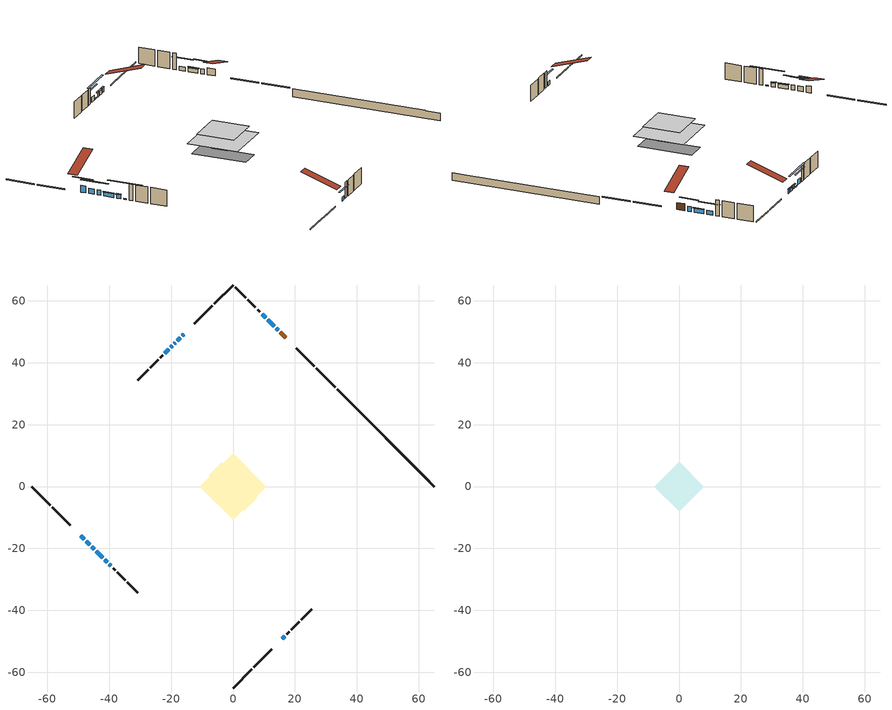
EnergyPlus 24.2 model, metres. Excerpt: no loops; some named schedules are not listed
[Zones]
conditioned space
 floor outside (Floor1 construction): -3.41,0 0,3.41 3.41,0 0,-3.41 z0.39
 floor adiabatic (AdiabaticFloorConstruction): -10.69,0 0,10.69 10.69,0 0,-10.69 z2.83
 floor foundation (Slab1 construction): -7.87,3.66 -3.66,7.87 7.87,-3.66 3.66,-7.87 z-1.97
 wall outside (RimJoist1 construction): 0,-65.13 6.03,-59.1 / -65.13,0 -59.1,-6.03 / 0,65.13 -6.03,59.1 / 33.01,32.12 26.98,38.16 z0.39:0.69
 wall outside (RimJoist2 construction): 6.69,-58.44 12.59,-52.54 / -58.44,-6.69 -52.54,-12.59 / -6.69,58.44 -12.59,52.54 / 26.32,38.81 20.42,44.71 z0.39:0.69
 wall outside (AdiabaticWallConstruction 1): 17.07,48.07 15.34,49.8 z0.39:2.42
 wall outside (AdiabaticWallConstruction): 14.68,50.45 14,51.13 / -47.46,-17.68 -46.27,-18.86 z0.39:1.91; -49.19,-15.94 -48.11,-17.02 z0.39:2.42; -45.62,-19.52 -44.83,-20.31 / -20.83,44.3 -22.02,43.12 z0.39:1.99; 13.34,51.79 11.27,53.86 / 10.62,54.52 9.38,55.76 z0.39:1.61; -15.94,49.19 -16.45,48.69 z0.39:1.63; -17.1,48.03 -17.95,47.19 / -18.6,46.53 -19.02,46.12 / -44.17,-20.96 -42.1,-23.03 / 15.94,-49.19 16.79,-48.35 z0.39:1.59; -41.45,-23.69 -40.6,-24.54 z0.39:1.53; -19.67,45.46 -20.18,44.96 / -39.94,-25.19 -39.44,-25.7 z0.39:0.7
 wall outside (Wall1 construction): 17.44,-47.69 18.24,-46.9 / -38.78,-26.35 -37.99,-27.14 / -22.67,42.46 -23.47,41.67 / 8.72,56.42 7.93,57.21 z0.39:5.27
 wall outside (Wall2 construction): 18.89,-46.24 21.45,-43.69 / -37.34,-27.8 -34.78,-30.35 / -24.12,41.01 -26.68,38.46 / 7.27,57.86 4.72,60.42 z0.39:5.27
 wall outside (Wall3 construction): 22.1,-43.03 25.51,-39.63 / -34.13,-31.01 -30.72,-34.41 / -27.33,37.8 -30.74,34.4 / 4.06,61.07 0.66,64.48 z0.39:5.27
 wall foundation (FoundationWall1 construction): 33.67,31.47,-1.97 33.67,31.47,0.39 61.99,3.15,0.39 61.99,3.15,0.29 65.13,0,0.29 65.13,0,-1.97
 window (WindowConstruction): 14.68,50.45 14,51.13 z0.39:1.91
 window (WindowConstruction 4): -49.19,-15.94 -48.11,-17.02 z0.39:2.42
 window (WindowConstruction 5): -47.46,-17.68 -46.27,-18.86 z0.39:1.91
 window (WindowConstruction 6): -45.62,-19.52 -44.83,-20.31 z0.39:1.99
 window (WindowConstruction 7): 13.34,51.79 11.27,53.86 z0.39:1.61
 window (WindowConstruction 8): -15.94,49.19 -16.44,48.69 z0.39:1.63
 window (WindowConstruction 9): -17.1,48.03 -17.95,47.19 z0.39:1.58
 window (WindowConstruction 10): -18.6,46.53 -19.02,46.12 z0.39:1.58
 window (WindowConstruction 11): -44.17,-20.96 -42.1,-23.03 z0.39:1.58
 window (WindowConstruction 12): -41.44,-23.69 -40.6,-24.53 z0.39:1.53
 window (WindowConstruction 1): 10.62,54.52 9.38,55.76 z0.39:1.61
 window (WindowConstruction 13): -19.67,45.46 -20.18,44.96 z0.39:0.69
 window (WindowConstruction 14): -39.94,-25.19 -39.44,-25.69 z0.39:0.69
 window (WindowConstruction 2): -20.83,44.3 -22.02,43.12 z0.39:1.99
 window (WindowConstruction 3): 15.94,-49.19 16.79,-48.35 z0.39:1.58
 door (Door): 17.07,48.07 15.34,49.8 z0.39:2.42
 ceiling adiabatic (AdiabaticFloorConstruction): 0,-10.69 10.69,0 0,10.69 -10.69,0 z2.83
attic - vented
 floor to conditioned space (Floor2 construction Reversed): -7.94,0 0,7.94 7.94,0 0,-7.94 z5.27
 roof outside (Roof1 construction): 15.29,-49.85,5.27 7.56,-42.12,8.91 5.52,-44.16,8.91 13.25,-51.89,5.27; -49.85,-15.29,5.27 -42.12,-7.56,8.91 -44.16,-5.52,8.91 -51.89,-13.25,5.27; -15.29,49.85,5.27 -7.56,42.12,8.91 -5.52,44.16,8.91 -13.25,51.89,5.27; 17.73,47.41,5.27 10,39.68,8.91 12.03,37.64,8.91 19.76,45.37,5.27
shading: 12.32,52.81 16.36,48.78 16.65,49.07 12.61,53.1 z4.29; -46.44,-18.7 -50.87,-14.27 -51.16,-14.56 -46.73,-18.99 z4.79; -44.6,-20.54 -49.13,-16 -49.43,-16.29 -44.89,-20.83 z4.29; -43.15,-21.98 -47.29,-17.84 -47.59,-18.13 -43.44,-22.27 z4.36; 11.13,54 13.49,51.65 13.78,51.94 11.42,54.29 z1.81; -16.59,48.55 -15.8,49.33 -16.09,49.63 -16.88,48.84 z1.83; -18.09,47.05 -16.96,48.18 -17.25,48.47 -18.38,47.34 z1.79; -19.16,45.97 -18.46,46.67 -18.75,46.96 -19.45,46.27 z1.79; -41.96,-23.18 -44.31,-20.82 -44.6,-21.11 -42.25,-23.47 z1.79; -40.46,-24.68 -41.59,-23.55 -41.88,-23.84 -40.75,-24.97 z1.73; 7.7,57.44 12.29,52.84 12.59,53.13 7.99,57.73 z3.98; -23.6,41.54 -16.25,48.88 -16.54,49.17 -23.89,41.83 z5.54; -36.02,-29.12 -43.37,-21.77 -43.66,-22.06 -36.31,-29.41 z5.54; -23.69,41.44 -19.16,45.98 -19.45,46.27 -23.99,41.73 z4.36; 18.46,-46.67 14.27,-50.87 14.56,-51.16 18.76,-46.96 z3.96
[Building]
Building 1: Terrain=Suburbs
[Site:Location]
Toronto City Centre_ON: Latitude {deg}=43.63; Longitude {deg}=-79.39; Time Zone {hr}=-5; Elevation {m}=77; Keep Site Location Information=Yes
[Site:GroundTemperature:Shallow]
5.01852, 3.26908, 3.12898, 3.95918, 7.29196, 10.6092, 13.4851, 15.3069, 15.4617, 13.9799, 11.1774, 7.9619
[Site:WaterMainsTemperature]
Calculation Method=Schedule; Temperature Schedule=mains temperature schedule
[Material] Roughness=Rough; Thermal Absorptance=0.9
Name | Thickness {m} | Conductivity {W/m-K} | Density {kg/m3} | Specific Heat {J/kg-K} | Solar Absorptance | Visible Absorptance
asphalt or fiberglass shingles | 0.00635 | 0.162714 | 1121.4 | 1465.45 | 0.4 | 0.4
ceiling loosefill ins | 0.0846667 | 0.0480833 | 16.02 | 1046.75 | 0.7 | 0.7
ceiling stud and cavity | 0.1397 | 0.152278 | 65.682 | 1177.47 | 0.7 | 0.7
concrete 4.0 in. | 0.1016 | 1.803125 | 2242.8 | 837.4 | 0.7 | 0.7
concrete 8.0 in. | 0.2032 | 1.803125 | 2242.8 | 837.4 | 0.7 | 0.7
door material | 0.04445 | 0.053851 | 512.64 | 1214.23 | 0.7 | 0.7
exterior vertical ins | 0.00966619 | 0.029427 | 32.04 | 1214.23 | 0.7 | 0.7
floor covering | 0.0127 | 0.0433444 | 54.468 | 1339.84 | 0.6 | 0.6
floor rigid ins; rim joist rigid ins | 0.051816 | 0.029427 | 32.04 | 1214.23 | 0.7 | 0.7
floor rigid ins 1; wall rigid ins | 0.512978 | 0.029427 | 32.04 | 1214.23 | 0.7 | 0.7
floor stud and cavity | 0.1397 | 0.0916988 | 92.3553 | 1139.71 | 0.7 | 0.7
floor stud and cavity 1 | 0.1397 | 1.75129 | 37.0049 | 1207.88 | 0.7 | 0.7
furniture material conditioned space 1 | 0.1524 | 0.115458 | 640.8 | 1214.23 | 0.6 | 0.6
gypsum board | 0.0127 | 0.160291 | 801 | 837.4 | 0.6 | 0.6
gypsum board 1 | 0.0127 | 0.160291 | 801 | 837.4 | 0.7 | 0.7
osb sheathing 0.5 in. | 0.0127 | 0.115458 | 512.64 | 1214.23 | 0.7 | 0.7
osb sheathing 0.75 in. | 0.01905 | 0.115458 | 512.64 | 1214.23 | 0.7 | 0.7
osb sheathing 2.0 in. | 0.0508 | 0.115458 | 512.64 | 1214.23 | 0.7 | 0.7
rim joist stud and cavity | 0.0508 | 0.0405436 | 125.044 | 1163.47 | 0.6 | 0.6
rim joist stud and cavity 1 | 0.0508 | 0.035244 | 125.044 | 1163.47 | 0.6 | 0.6
slab rigid ins | 0.00025908 | 0.029427 | 32.04 | 1214.23 | 0.7 | 0.7
wall stud and cavity | 0.1397 | 0.110193 | 139.0536 | 1170.24 | 0.7 | 0.7
wall stud and cavity 1 | 0.1397 | 0.0832512 | 139.0536 | 1170.24 | 0.7 | 0.7
wall stud and cavity 2 | 0.1397 | 0.0836021 | 139.0536 | 1170.24 | 0.7 | 0.7
wall stud and cavity 3 | 0.0889 | 0.380278 | 52.3479 | 1209.89 | 0.7 | 0.7
wall stud and cavity 4 | 0.0889 | 0.391764 | 83.0341 | 1211.67 | 0.7 | 0.7
wood siding | 0.0254 | 0.102417 | 544.68 | 1172.36 | 0.4 | 0.4
wood siding 1; wood siding 2; wood siding 3 | 0.0254 | 0.102417 | 544.68 | 1172.36 | 0.7 | 0.7
[WindowMaterial:SimpleGlazingSystem]
Name | U-Factor {W/m2-K} | Solar Heat Gain Coefficient
WindowMaterial | 2.98833 | 0.6
WindowMaterial 1 | 2.97187 | 0.62
WindowMaterial 2 | 2.969594 | 0.62
WindowMaterial 3 | 2.9219 | 0.66
WindowMaterial 4 | 2.89067 | 0.69
WindowMaterial 5 | 2.97073 | 0.62
WindowMaterial 6 | 2.95313 | 0.63
WindowMaterial 7 | 2.972433 | 0.62
WindowMaterial 8 | 2.92474 | 0.66
WindowMaterial 9 | 3.06442 | 0.5
[Construction]
AdiabaticFloorConstruction: floor stud and cavity 1, floor rigid ins 1, osb sheathing 0.75 in., floor covering
AdiabaticWallConstruction: wood siding 2, wall rigid ins, wall stud and cavity 3, gypsum board
AdiabaticWallConstruction 1: wood siding 3, wall rigid ins, wall stud and cavity 3, gypsum board
Door: door material
Floor1 construction: floor stud and cavity, floor rigid ins, osb sheathing 0.75 in., floor covering
Floor2 construction Reversed: gypsum board, ceiling stud and cavity, ceiling loosefill ins
FoundationWall1 construction: concrete 8.0 in., gypsum board 1
furniture construction conditioned space 1: furniture material conditioned space 1
PartitionWallConstruction: gypsum board, wall stud and cavity 4, gypsum board
RimJoist1 construction: wood siding 1, rim joist rigid ins, osb sheathing 2.0 in., rim joist stud and cavity
RimJoist2 construction: wood siding 1, rim joist rigid ins, osb sheathing 2.0 in., rim joist stud and cavity 1
Roof1 construction: asphalt or fiberglass shingles
Slab1 construction: slab rigid ins, concrete 4.0 in.
Wall1 construction: wood siding, osb sheathing 0.5 in., wall stud and cavity, gypsum board
Wall2 construction: wood siding, osb sheathing 0.5 in., wall stud and cavity 1, gypsum board
Wall3 construction: wood siding, osb sheathing 0.5 in., wall stud and cavity 2, gypsum board
WindowConstruction: WindowMaterial
WindowConstruction 1; WindowConstruction 7: WindowMaterial 1
WindowConstruction 10; WindowConstruction 11: WindowMaterial 7
WindowConstruction 12: WindowMaterial 8
WindowConstruction 13; WindowConstruction 14: WindowMaterial 9
WindowConstruction 2; WindowConstruction 6: WindowMaterial 2
WindowConstruction 3; WindowConstruction 9: WindowMaterial 3
WindowConstruction 4: WindowMaterial 4
WindowConstruction 5: WindowMaterial 5
WindowConstruction 8: WindowMaterial 6
[Zone] Multiplier=1; Part of Total Floor Area=Yes
Name | Volume {m3}
attic - vented | 74.4982
conditioned space | 801.5
[Space]
Name | Zone | Volume {m3}
attic - vented 1 | attic - vented | 74.4982
conditioned space 1 | conditioned space | 801.5
[ZoneInfiltration:EffectiveLeakageArea]
infil attic - vented 1: Zone or Space=attic - vented 1; Schedule=Always On Discrete; Effective Air Leakage Area {cm2}=5303.16; Stack Coefficient=0.000253374; Wind Coefficient=1.07548e-05
[ZoneMixing]
whole house fan mix: Zone or Space=attic - vented; Schedule=Always On Continuous; Design Flow Rate Calculation Method=Flow/Zone; Design Flow Rate {m3/s}=0; Source Zone or Space=conditioned space
[SurfaceProperty:ExposedFoundationPerimeter]
Slab1: Exposed Perimeter Calculation Method=TotalExposedPerimeter; Total Exposed Perimeter {m}=44.5
[InternalMass] Zone or ZoneList=conditioned space; Space or SpaceList=conditioned space 1
Name | Construction | Surface Area {m2}
furniture mass conditioned space 1 | furniture construction conditioned space 1 | 139.532
partition wall mass | PartitionWallConstruction | 348.83
[Lights]
interior lighting: Zone or ZoneList or Space or SpaceList=conditioned space 1; Schedule=interior lighting schedule; Design Level Calculation Method=LightingLevel; Lighting Level {W}=343.2; Return Air Fraction=0; Fraction Radiant=0.6; Fraction Visible=0.2; Fraction Replaceable=1
[People]
occupants: Zone or ZoneList or Space or SpaceList=conditioned space 1; Number of People Schedule=occupants schedule; Number of People Calculation Method=People; Number of People=3; Fraction Radiant=0.314171; Sensible Heat Fraction=0.56303; Activity Level Schedule=occupants activity schedule; Carbon Dioxide Generation Rate {m3/s-W}=0; Enable ASHRAE 55 Comfort Warnings=No; Mean Radiant Temperature Calculation Type=EnclosureAveraged
[ElectricEquipment] Zone or ZoneList or Space or SpaceList=conditioned space 1; Design Level Calculation Method=EquipmentLevel
Name | Schedule | Design Level {W} | Fraction Latent | Fraction Radiant | Fraction Lost
clothes dryer | clothes dryer schedule | 140.772 | 0.015 | 0.081 | 0.85
clothes washer | clothes washer schedule | 32.1985 | 0.03 | 0.162 | 0.7
cooking range | cooking range schedule | 215.147 | 0.08 | 0.432 | 0.2
dishwasher | dishwasher schedule | 66.8632 | 0.3 | 0.18 | 0.4
fridge | fridge schedule | 72.9452 | 0 | 0.6 | 0
mech vent bath fan 0 | mech vent bath fan 0 schedule | 50.2 | 0 | 0 | 1
mech vent bath fan 1 | mech vent bath fan 1 schedule | 50.2 | 0 | 0 | 1
mech vent house fan | mech vent house fan schedule | 0 | 0 | 0 | 1
mech vent house fan cfis | mech vent house fan cfis schedule | 0 | 0 | 0 | 0
mech vent range fan 0 | mech vent range fan 0 schedule | 57 | 0 | 0 | 1
misc plug loads | misc plug loads schedule | 494.7 | 0.045 | 0.513 | 0.1
whole house fan | Always On Discrete | 0 | 0 | 0 | 1
[OtherEquipment] Zone or ZoneList or Space or SpaceList=conditioned space 1; Design Level Calculation Method=EquipmentLevel
Name | Fuel Type | Schedule | Design Level {W} | Fraction Latent | Fraction Radiant | Fraction Lost
clothes dryer 1 | Electricity | clothes dryer schedule | 0 | 0.015 | 0.081 | 0.85
cooking range 1 | Electricity | cooking range schedule | 0 | 0.08 | 0.432 | 0.2
general water use latent | None | general water use schedule | 62.594 | 1 | 0 | 0
general water use sensible | None | general water use schedule | -61.6891 | 0 | 0.6 | 0
mech vent house fan latent load | None | Always On Discrete | 0 | 1 | 0 | 0
mech vent house fan sensible load | None | Always On Discrete | 0 | 0 | 0 | 0
water heater energy adjustment1 | NaturalGas | Always On Discrete | 0.01 | 0 | 0 | 1
[ZoneInfiltration:DesignFlowRate] Zone or ZoneList or Space or SpaceList=conditioned space 1; Schedule=Always On Discrete; Design Flow Rate Calculation Method=Flow/Zone; Design Flow Rate {m3/s}=0
infil flow; natural vent flow; whole house fan flow
[Foundation:Kiva]
Foundation Kiva 1: Initial Indoor Air Temperature {C}=18; Wall Height Above Grade {m}=0.389992; Wall Depth Below Slab {m}=0.2032; Custom Block Material Name 1=exterior vertical ins; Custom Block Depth 1 {m}=2.36001; Custom Block X Position 1 {m}=0.2159; Custom Block Z Position 1 {m}=0
[Foundation:Kiva:Settings]
Soil Conductivity {W/m-K}=0.849921; Soil Density {kg/m3}=1842.3; Soil Specific Heat {J/kg-K}=418.7; Ground Solar Absorptivity=0.9; Ground Thermal Absorptivity=0.9; Ground Surface Roughness {m}=0.03; Far-Field Width {m}=40; Deep-Ground Boundary Condition=ZeroFlux; Deep-Ground Depth {m}=40; Minimum Cell Dimension {m}=0.2; Maximum Cell Growth Coefficient=3; Simulation Timestep=Timestep
[Exterior:Lights]
exterior lighting: Schedule=exterior lighting schedule; Design Level {W}=75.6
[Schedule:Constant]
Name | Hourly Value
Always On Continuous; mech vent house fan schedule; mech vent house fan cfis schedule; Always On Discrete | 1
occupants activity schedule | 117.228
fridge schedule | 0
[Schedule:Week:Daily]
interior lighting schedule Week Rule - Jan1-Jan27: interior lighting schedule day, interior lighting schedule day, interior lighting schedule day, interior lighting schedule day, interior lighting schedule day, interior lighting schedule day, interior lighting schedule day, interior lighting schedule default day, interior lighting schedule default day, interior lighting schedule default day, interior lighting schedule default day, interior lighting schedule default day
interior lighting schedule Week Rule - Jan28-Feb3: interior lighting schedule day, interior lighting schedule day, interior lighting schedule day, interior lighting schedule day, interior lighting schedule day 1, interior lighting schedule day 1, interior lighting schedule day 1, interior lighting schedule default day, interior lighting schedule default day, interior lighting schedule default day, interior lighting schedule default day, interior lighting schedule default day
interior lighting schedule Week Rule - Feb4-Feb24: interior lighting schedule day 1, interior lighting schedule day 1, interior lighting schedule day 1, interior lighting schedule day 1, interior lighting schedule day 1, interior lighting schedule day 1, interior lighting schedule day 1, interior lighting schedule default day, interior lighting schedule default day, interior lighting schedule default day, interior lighting schedule default day, interior lighting schedule default day
interior lighting schedule Week Rule - Feb25-Mar3: interior lighting schedule day 1, interior lighting schedule day 1, interior lighting schedule day 1, interior lighting schedule day 1, interior lighting schedule day 2, interior lighting schedule day 2, interior lighting schedule day 2, interior lighting schedule default day, interior lighting schedule default day, interior lighting schedule default day, interior lighting schedule default day, interior lighting schedule default day
interior lighting schedule Week Rule - Mar4-Mar31: interior lighting schedule day 2, interior lighting schedule day 2, interior lighting schedule day 2, interior lighting schedule day 2, interior lighting schedule day 2, interior lighting schedule day 2, interior lighting schedule day 2, interior lighting schedule default day, interior lighting schedule default day, interior lighting schedule default day, interior lighting schedule default day, interior lighting schedule default day
interior lighting schedule Week Rule - Apr1-Apr28: interior lighting schedule day 3, interior lighting schedule day 3, interior lighting schedule day 3, interior lighting schedule day 3, interior lighting schedule day 3, interior lighting schedule day 3, interior lighting schedule day 3, interior lighting schedule default day, interior lighting schedule default day, interior lighting schedule default day, interior lighting schedule default day, interior lighting schedule default day
interior lighting schedule Week Rule - Apr29-May5: interior lighting schedule day 3, interior lighting schedule day 3, interior lighting schedule day 4, interior lighting schedule day 4, interior lighting schedule day 4, interior lighting schedule day 4, interior lighting schedule day 4, interior lighting schedule default day, interior lighting schedule default day, interior lighting schedule default day, interior lighting schedule default day, interior lighting schedule default day
interior lighting schedule Week Rule - May6-May26: interior lighting schedule day 4, interior lighting schedule day 4, interior lighting schedule day 4, interior lighting schedule day 4, interior lighting schedule day 4, interior lighting schedule day 4, interior lighting schedule day 4, interior lighting schedule default day, interior lighting schedule default day, interior lighting schedule default day, interior lighting schedule default day, interior lighting schedule default day
interior lighting schedule Week Rule - May27-Jun2: interior lighting schedule day 4, interior lighting schedule day 4, interior lighting schedule day 4, interior lighting schedule day 4, interior lighting schedule day 4, interior lighting schedule day 5, interior lighting schedule day 5, interior lighting schedule default day, interior lighting schedule default day, interior lighting schedule default day, interior lighting schedule default day, interior lighting schedule default day
interior lighting schedule Week Rule - Jun3-Jun30: interior lighting schedule day 5, interior lighting schedule day 5, interior lighting schedule day 5, interior lighting schedule day 5, interior lighting schedule day 5, interior lighting schedule day 5, interior lighting schedule day 5, interior lighting schedule default day, interior lighting schedule default day, interior lighting schedule default day, interior lighting schedule default day, interior lighting schedule default day
interior lighting schedule Week Rule - Jul1-Jul28: interior lighting schedule day 6, interior lighting schedule day 6, interior lighting schedule day 6, interior lighting schedule day 6, interior lighting schedule day 6, interior lighting schedule day 6, interior lighting schedule day 6, interior lighting schedule default day, interior lighting schedule default day, interior lighting schedule default day, interior lighting schedule default day, interior lighting schedule default day
interior lighting schedule Week Rule - Jul29-Aug4: interior lighting schedule day 6, interior lighting schedule day 6, interior lighting schedule day 6, interior lighting schedule day 7, interior lighting schedule day 7, interior lighting schedule day 7, interior lighting schedule day 7, interior lighting schedule default day, interior lighting schedule default day, interior lighting schedule default day, interior lighting schedule default day, interior lighting schedule default day
interior lighting schedule Week Rule - Aug5-Aug25: interior lighting schedule day 7, interior lighting schedule day 7, interior lighting schedule day 7, interior lighting schedule day 7, interior lighting schedule day 7, interior lighting schedule day 7, interior lighting schedule day 7, interior lighting schedule default day, interior lighting schedule default day, interior lighting schedule default day, interior lighting schedule default day, interior lighting schedule default day
interior lighting schedule Week Rule - Aug26-Sep1: interior lighting schedule day 7, interior lighting schedule day 7, interior lighting schedule day 7, interior lighting schedule day 7, interior lighting schedule day 7, interior lighting schedule day 7, interior lighting schedule day 8, interior lighting schedule default day, interior lighting schedule default day, interior lighting schedule default day, interior lighting schedule default day, interior lighting schedule default day
interior lighting schedule Week Rule - Sep2-Sep29: interior lighting schedule day 8, interior lighting schedule day 8, interior lighting schedule day 8, interior lighting schedule day 8, interior lighting schedule day 8, interior lighting schedule day 8, interior lighting schedule day 8, interior lighting schedule default day, interior lighting schedule default day, interior lighting schedule default day, interior lighting schedule default day, interior lighting schedule default day
interior lighting schedule Week Rule - Sep30-Oct6: interior lighting schedule day 8, interior lighting schedule day 9, interior lighting schedule day 9, interior lighting schedule day 9, interior lighting schedule day 9, interior lighting schedule day 9, interior lighting schedule day 9, interior lighting schedule default day, interior lighting schedule default day, interior lighting schedule default day, interior lighting schedule default day, interior lighting schedule default day
interior lighting schedule Week Rule - Oct7-Oct27: interior lighting schedule day 9, interior lighting schedule day 9, interior lighting schedule day 9, interior lighting schedule day 9, interior lighting schedule day 9, interior lighting schedule day 9, interior lighting schedule day 9, interior lighting schedule default day, interior lighting schedule default day, interior lighting schedule default day, interior lighting schedule default day, interior lighting schedule default day
interior lighting schedule Week Rule - Oct28-Nov3: interior lighting schedule day 9, interior lighting schedule day 9, interior lighting schedule day 9, interior lighting schedule day 9, interior lighting schedule day 10, interior lighting schedule day 10, interior lighting schedule day 10, interior lighting schedule default day, interior lighting schedule default day, interior lighting schedule default day, interior lighting schedule default day, interior lighting schedule default day
interior lighting schedule Week Rule - Nov4-Nov24: interior lighting schedule day 10, interior lighting schedule day 10, interior lighting schedule day 10, interior lighting schedule day 10, interior lighting schedule day 10, interior lighting schedule day 10, interior lighting schedule day 10, interior lighting schedule default day, interior lighting schedule default day, interior lighting schedule default day, interior lighting schedule default day, interior lighting schedule default day
interior lighting schedule Week Rule - Nov25-Dec1: interior lighting schedule day 10, interior lighting schedule day 10, interior lighting schedule day 10, interior lighting schedule day 10, interior lighting schedule day 10, interior lighting schedule day 10, interior lighting schedule day 11, interior lighting schedule default day, interior lighting schedule default day, interior lighting schedule default day, interior lighting schedule default day, interior lighting schedule default day
interior lighting schedule Week Rule - Dec2-Dec31: interior lighting schedule day 11, interior lighting schedule day 11, interior lighting schedule day 11, interior lighting schedule day 11, interior lighting schedule day 11, interior lighting schedule day 11, interior lighting schedule day 11, interior lighting schedule default day, interior lighting schedule default day, interior lighting schedule default day, interior lighting schedule default day, interior lighting schedule default day
occupants schedule Week Rule - Jan1-Dec31: occupants schedule day, occupants schedule day, occupants schedule day, occupants schedule day, occupants schedule day, occupants schedule day, occupants schedule day, occupants schedule default day, occupants schedule default day, occupants schedule default day, occupants schedule default day, occupants schedule default day
clothes dryer schedule Week Rule - Jan1-Dec31: clothes dryer schedule day, clothes dryer schedule day, clothes dryer schedule day, clothes dryer schedule day, clothes dryer schedule day, clothes dryer schedule day, clothes dryer schedule day, clothes dryer schedule default day, clothes dryer schedule default day, clothes dryer schedule default day, clothes dryer schedule default day, clothes dryer schedule default day
clothes washer schedule Week Rule - Jan1-Dec31: clothes washer schedule day, clothes washer schedule day, clothes washer schedule day, clothes washer schedule day, clothes washer schedule day, clothes washer schedule day, clothes washer schedule day, clothes washer schedule default day, clothes washer schedule default day, clothes washer schedule default day, clothes washer schedule default day, clothes washer schedule default day
cooking range schedule Week Rule - Jan1-Dec31: cooking range schedule day, cooking range schedule day, cooking range schedule day, cooking range schedule day, cooking range schedule day, cooking range schedule day, cooking range schedule day, cooking range schedule default day, cooking range schedule default day, cooking range schedule default day, cooking range schedule default day, cooking range schedule default day
dishwasher schedule Week Rule - Jan1-Dec31: dishwasher schedule day, dishwasher schedule day, dishwasher schedule day, dishwasher schedule day, dishwasher schedule day, dishwasher schedule day, dishwasher schedule day, dishwasher schedule default day, dishwasher schedule default day, dishwasher schedule default day, dishwasher schedule default day, dishwasher schedule default day
mech vent bath fan 0 schedule Week Rule - Jan1-Dec31: mech vent bath fan 0 schedule day, mech vent bath fan 0 schedule day, mech vent bath fan 0 schedule day, mech vent bath fan 0 schedule day, mech vent bath fan 0 schedule day, mech vent bath fan 0 schedule day, mech vent bath fan 0 schedule day, mech vent bath fan 0 schedule default day, mech vent bath fan 0 schedule default day, mech vent bath fan 0 schedule default day, mech vent bath fan 0 schedule default day, mech vent bath fan 0 schedule default day
mech vent bath fan 1 schedule Week Rule - Jan1-Dec31: mech vent bath fan 1 schedule day, mech vent bath fan 1 schedule day, mech vent bath fan 1 schedule day, mech vent bath fan 1 schedule day, mech vent bath fan 1 schedule day, mech vent bath fan 1 schedule day, mech vent bath fan 1 schedule day, mech vent bath fan 1 schedule default day, mech vent bath fan 1 schedule default day, mech vent bath fan 1 schedule default day, mech vent bath fan 1 schedule default day, mech vent bath fan 1 schedule default day
mech vent range fan 0 schedule Week Rule - Jan1-Dec31: mech vent range fan 0 schedule day, mech vent range fan 0 schedule day, mech vent range fan 0 schedule day, mech vent range fan 0 schedule day, mech vent range fan 0 schedule day, mech vent range fan 0 schedule day, mech vent range fan 0 schedule day, mech vent range fan 0 schedule default day, mech vent range fan 0 schedule default day, mech vent range fan 0 schedule default day, mech vent range fan 0 schedule default day, mech vent range fan 0 schedule default day
misc plug loads schedule Week Rule - Jan1-Dec31: misc plug loads schedule day, misc plug loads schedule day, misc plug loads schedule day, misc plug loads schedule day, misc plug loads schedule day, misc plug loads schedule day, misc plug loads schedule day, misc plug loads schedule default day, misc plug loads schedule default day, misc plug loads schedule default day, misc plug loads schedule default day, misc plug loads schedule default day
general water use schedule Week Rule - Jan1-Dec31: general water use schedule day, general water use schedule day, general water use schedule day, general water use schedule day, general water use schedule day, general water use schedule day, general water use schedule day, general water use schedule default day, general water use schedule default day, general water use schedule default day, general water use schedule default day, general water use schedule default day
exterior lighting schedule Week Rule - Jan1-Jan27: exterior lighting schedule day, exterior lighting schedule day, exterior lighting schedule day, exterior lighting schedule day, exterior lighting schedule day, exterior lighting schedule day, exterior lighting schedule day, exterior lighting schedule default day, exterior lighting schedule default day, exterior lighting schedule default day, exterior lighting schedule default day, exterior lighting schedule default day
exterior lighting schedule Week Rule - Jan28-Feb3: exterior lighting schedule day, exterior lighting schedule day, exterior lighting schedule day, exterior lighting schedule day, exterior lighting schedule day 1, exterior lighting schedule day 1, exterior lighting schedule day 1, exterior lighting schedule default day, exterior lighting schedule default day, exterior lighting schedule default day, exterior lighting schedule default day, exterior lighting schedule default day
exterior lighting schedule Week Rule - Feb4-Feb24: exterior lighting schedule day 1, exterior lighting schedule day 1, exterior lighting schedule day 1, exterior lighting schedule day 1, exterior lighting schedule day 1, exterior lighting schedule day 1, exterior lighting schedule day 1, exterior lighting schedule default day, exterior lighting schedule default day, exterior lighting schedule default day, exterior lighting schedule default day, exterior lighting schedule default day
exterior lighting schedule Week Rule - Feb25-Mar3: exterior lighting schedule day 1, exterior lighting schedule day 1, exterior lighting schedule day 1, exterior lighting schedule day 1, exterior lighting schedule day 2, exterior lighting schedule day 2, exterior lighting schedule day 2, exterior lighting schedule default day, exterior lighting schedule default day, exterior lighting schedule default day, exterior lighting schedule default day, exterior lighting schedule default day
exterior lighting schedule Week Rule - Mar4-Mar31: exterior lighting schedule day 2, exterior lighting schedule day 2, exterior lighting schedule day 2, exterior lighting schedule day 2, exterior lighting schedule day 2, exterior lighting schedule day 2, exterior lighting schedule day 2, exterior lighting schedule default day, exterior lighting schedule default day, exterior lighting schedule default day, exterior lighting schedule default day, exterior lighting schedule default day
exterior lighting schedule Week Rule - Apr1-Apr28: exterior lighting schedule day 3, exterior lighting schedule day 3, exterior lighting schedule day 3, exterior lighting schedule day 3, exterior lighting schedule day 3, exterior lighting schedule day 3, exterior lighting schedule day 3, exterior lighting schedule default day, exterior lighting schedule default day, exterior lighting schedule default day, exterior lighting schedule default day, exterior lighting schedule default day
exterior lighting schedule Week Rule - Apr29-May5: exterior lighting schedule day 3, exterior lighting schedule day 3, exterior lighting schedule day 4, exterior lighting schedule day 4, exterior lighting schedule day 4, exterior lighting schedule day 4, exterior lighting schedule day 4, exterior lighting schedule default day, exterior lighting schedule default day, exterior lighting schedule default day, exterior lighting schedule default day, exterior lighting schedule default day
exterior lighting schedule Week Rule - May6-May26: exterior lighting schedule day 4, exterior lighting schedule day 4, exterior lighting schedule day 4, exterior lighting schedule day 4, exterior lighting schedule day 4, exterior lighting schedule day 4, exterior lighting schedule day 4, exterior lighting schedule default day, exterior lighting schedule default day, exterior lighting schedule default day, exterior lighting schedule default day, exterior lighting schedule default day
exterior lighting schedule Week Rule - May27-Jun2: exterior lighting schedule day 4, exterior lighting schedule day 4, exterior lighting schedule day 4, exterior lighting schedule day 4, exterior lighting schedule day 4, exterior lighting schedule day 5, exterior lighting schedule day 5, exterior lighting schedule default day, exterior lighting schedule default day, exterior lighting schedule default day, exterior lighting schedule default day, exterior lighting schedule default day
exterior lighting schedule Week Rule - Jun3-Jun30: exterior lighting schedule day 5, exterior lighting schedule day 5, exterior lighting schedule day 5, exterior lighting schedule day 5, exterior lighting schedule day 5, exterior lighting schedule day 5, exterior lighting schedule day 5, exterior lighting schedule default day, exterior lighting schedule default day, exterior lighting schedule default day, exterior lighting schedule default day, exterior lighting schedule default day
exterior lighting schedule Week Rule - Jul1-Jul28: exterior lighting schedule day 6, exterior lighting schedule day 6, exterior lighting schedule day 6, exterior lighting schedule day 6, exterior lighting schedule day 6, exterior lighting schedule day 6, exterior lighting schedule day 6, exterior lighting schedule default day, exterior lighting schedule default day, exterior lighting schedule default day, exterior lighting schedule default day, exterior lighting schedule default day
[Schedule:Year]
interior lighting schedule: interior lighting schedule Week Rule - Jan1-Jan27, 1, 1, 1, 27, interior lighting schedule Week Rule - Jan28-Feb3, 1, 28, 2, 3, interior lighting schedule Week Rule - Feb4-Feb24, 2, 4, 2, 24, interior lighting schedule Week Rule - Feb25-Mar3, 2, 25, 3, 3, interior lighting schedule Week Rule - Mar4-Mar31, 3, 4, 3, 31, interior lighting schedule Week Rule - Apr1-Apr28, 4, 1, 4, 28, interior lighting schedule Week Rule - Apr29-May5, 4, 29, 5, 5, interior lighting schedule Week Rule - May6-May26, 5, 6, 5, 26, interior lighting schedule Week Rule - May27-Jun2, 5, 27, 6, 2, interior lighting schedule Week Rule - Jun3-Jun30, 6, 3, 6, 30, interior lighting schedule Week Rule - Jul1-Jul28, 7, 1, 7, 28, interior lighting schedule Week Rule - Jul29-Aug4, 7, 29, 8, 4, interior lighting schedule Week Rule - Aug5-Aug25, 8, 5, 8, 25, interior lighting schedule Week Rule - Aug26-Sep1, 8, 26, 9, 1, interior lighting schedule Week Rule - Sep2-Sep29, 9, 2, 9, 29, interior lighting schedule Week Rule - Sep30-Oct6, 9, 30, 10, 6, interior lighting schedule Week Rule - Oct7-Oct27, 10, 7, 10, 27, interior lighting schedule Week Rule - Oct28-Nov3, 10, 28, 11, 3, interior lighting schedule Week Rule - Nov4-Nov24, 11, 4, 11, 24, interior lighting schedule Week Rule - Nov25-Dec1, 11, 25, 12, 1, interior lighting schedule Week Rule - Dec2-Dec31, 12, 2, 12, 31
occupants schedule: occupants schedule Week Rule - Jan1-Dec31, 1, 1, 12, 31
clothes dryer schedule: clothes dryer schedule Week Rule - Jan1-Dec31, 1, 1, 12, 31
clothes washer schedule: clothes washer schedule Week Rule - Jan1-Dec31, 1, 1, 12, 31
cooking range schedule: cooking range schedule Week Rule - Jan1-Dec31, 1, 1, 12, 31
dishwasher schedule: dishwasher schedule Week Rule - Jan1-Dec31, 1, 1, 12, 31
mech vent bath fan 0 schedule: mech vent bath fan 0 schedule Week Rule - Jan1-Dec31, 1, 1, 12, 31
mech vent bath fan 1 schedule: mech vent bath fan 1 schedule Week Rule - Jan1-Dec31, 1, 1, 12, 31
mech vent range fan 0 schedule: mech vent range fan 0 schedule Week Rule - Jan1-Dec31, 1, 1, 12, 31
misc plug loads schedule: misc plug loads schedule Week Rule - Jan1-Dec31, 1, 1, 12, 31
general water use schedule: general water use schedule Week Rule - Jan1-Dec31, 1, 1, 12, 31
exterior lighting schedule: exterior lighting schedule Week Rule - Jan1-Jan27, 1, 1, 1, 27, exterior lighting schedule Week Rule - Jan28-Feb3, 1, 28, 2, 3, exterior lighting schedule Week Rule - Feb4-Feb24, 2, 4, 2, 24, exterior lighting schedule Week Rule - Feb25-Mar3, 2, 25, 3, 3, exterior lighting schedule Week Rule - Mar4-Mar31, 3, 4, 3, 31, exterior lighting schedule Week Rule - Apr1-Apr28, 4, 1, 4, 28, exterior lighting schedule Week Rule - Apr29-May5, 4, 29, 5, 5, exterior lighting schedule Week Rule - May6-May26, 5, 6, 5, 26, exterior lighting schedule Week Rule - May27-Jun2, 5, 27, 6, 2, exterior lighting schedule Week Rule - Jun3-Jun30, 6, 3, 6, 30, exterior lighting schedule Week Rule - Jul1-Jul28, 7, 1, 7, 28, exterior lighting schedule Week Rule - Jul29-Aug4, 7, 29, 8, 4, exterior lighting schedule Week Rule - Aug5-Aug25, 8, 5, 8, 25, exterior lighting schedule Week Rule - Aug26-Sep1, 8, 26, 9, 1, exterior lighting schedule Week Rule - Sep2-Sep29, 9, 2, 9, 29, exterior lighting schedule Week Rule - Sep30-Oct6, 9, 30, 10, 6, exterior lighting schedule Week Rule - Oct7-Oct27, 10, 7, 10, 27, exterior lighting schedule Week Rule - Oct28-Nov3, 10, 28, 11, 3, exterior lighting schedule Week Rule - Nov4-Nov24, 11, 4, 11, 24, exterior lighting schedule Week Rule - Nov25-Dec1, 11, 25, 12, 1, exterior lighting schedule Week Rule - Dec2-Dec31, 12, 2, 12, 31
[Schedule:Compact]
mains temperature schedule: Through: 01/01, For: AllDays, Until: 24:00, 8.80333, Through: 01/02, For: AllDays, Until: 24:00, 8.74333, Through: 01/03, For: AllDays, Until: 24:00, 8.68389, Through: 01/04, For: AllDays, Until: 24:00, 8.62611, Through: 01/05, For: AllDays, Until: 24:00, 8.56944, Through: 01/06, For: AllDays, Until: 24:00, 8.51389, Through: 01/07, For: AllDays, Until: 24:00, 8.45944, Through: 01/08, For: AllDays, Until: 24:00, 8.40611, Through: 01/09, For: AllDays, Until: 24:00, 8.35389, Through: 01/10, For: AllDays, Until: 24:00, 8.30278, Through: 01/11, For: AllDays, Until: 24:00, 8.25333, Through: 01/12, For: AllDays, Until: 24:00, 8.205, Through: 01/13, For: AllDays, Until: 24:00, 8.15778, Through: 01/14, For: AllDays, Until: 24:00, 8.11222, Through: 01/15, For: AllDays, Until: 24:00, 8.06778, Through: 01/16, For: AllDays, Until: 24:00, 8.02444, Through: 01/17, For: AllDays, Until: 24:00, 7.98222, Through: 01/18, For: AllDays, Until: 24:00, 7.94167, Through: 01/19, For: AllDays, Until: 24:00, 7.90222, Through: 01/20, For: AllDays, Until: 24:00, 7.86444, Through: 01/21, For: AllDays, Until: 24:00, 7.82778, Through: 01/22, For: AllDays, Until: 24:00, 7.79278, Through: 01/23, For: AllDays, Until: 24:00, 7.75889, Through: 01/24, For: AllDays, Until: 24:00, 7.72667, Through: 01/25, For: AllDays, Until: 24:00, 7.69556, Through: 01/26, For: AllDays, Until: 24:00, 7.66611, Through: 01/27, For: AllDays, Until: 24:00, 7.63778, Through: 01/28, For: AllDays, Until: 24:00, 7.61111, Through: 01/29, For: AllDays, Until: 24:00, 7.58556, Through: 01/30, For: AllDays, Until: 24:00, 7.56167, Through: 01/31, For: AllDays, Until: 24:00, 7.53944, Through: 02/01, For: AllDays, Until: 24:00, 7.51833, Through: 02/02, For: AllDays, Until: 24:00, 7.49889, Through: 02/03, For: AllDays, Until: 24:00, 7.48111, Through: 02/04, For: AllDays, Until: 24:00, 7.46444, Through: 02/05, For: AllDays, Until: 24:00, 7.44944, Through: 02/06, For: AllDays, Until: 24:00, 7.43556, Through: 02/07, For: AllDays, Until: 24:00, 7.42333, Through: 02/08, For: AllDays, Until: 24:00, 7.41278, Through: 02/09, For: AllDays, Until: 24:00, 7.40389, Through: 02/10, For: AllDays, Until: 24:00, 7.39611, Through: 02/11, For: AllDays, Until: 24:00, 7.39, Through: 02/12, For: AllDays, Until: 24:00, 7.38556, Through: 02/13, For: AllDays, Until: 24:00, 7.38222, Through: 02/14, For: AllDays, Until: 24:00, 7.38056, Through: 02/15, For: AllDays, Until: 24:00, 7.38056, Through: 02/16, For: AllDays, Until: 24:00, 7.38222, Through: 02/17, For: AllDays, Until: 24:00, 7.385, Through: 02/18, For: AllDays, Until: 24:00, 7.38944, Through: 02/19, For: AllDays, Until: 24:00, 7.395, Through: 02/20, For: AllDays, Until: 24:00, 7.40278, Through: 02/21, For: AllDays, Until: 24:00, 7.41167, Through: 02/22, For: AllDays, Until: 24:00, 7.42222, Through: 02/23, For: AllDays, Until: 24:00, 7.43389, Through: 02/24, For: AllDays, Until: 24:00, 7.44722, Through: 02/25, For: AllDays, Until: 24:00, 7.46222, Through: 02/26, For: AllDays, Until: 24:00, 7.47833, Through: 02/27, For: AllDays, Until: 24:00, 7.49611, Through: 02/28, For: AllDays, Until: 24:00, 7.51556, Through: 03/01, For: AllDays, Until: 24:00, 7.53667, Through: 03/02, For: AllDays, Until: 24:00, 7.55889, Through: 03/03, For: AllDays, Until: 24:00, 7.58222, Through: 03/04, For: AllDays, Until: 24:00, 7.60722, Through: 03/05, For: AllDays, Until: 24:00, 7.63389, Through: 03/06, For: AllDays, Until: 24:00, 7.66222, Through: 03/07, For: AllDays, Until: 24:00, 7.69111, Through: 03/08, For: AllDays, Until: 24:00, 7.72222, Through: 03/09, For: AllDays, Until: 24:00, 7.75444, Through: 03/10, For: AllDays, Until: 24:00, 7.78778, Through: 03/11, For: AllDays, Until: 24:00, 7.82278, Through: 03/12, For: AllDays, Until: 24:00, 7.85944, Through: 03/13, For: AllDays, Until: 24:00, 7.89722, Through: 03/14, For: AllDays, Until: 24:00, 7.93611, Through: 03/15, For: AllDays, Until: 24:00, 7.97667, Through: 03/16, For: AllDays, Until: 24:00, 8.01833, Through: 03/17, For: AllDays, Until: 24:00, 8.06167, Through: 03/18, For: AllDays, Until: 24:00, 8.10611, Through: 03/19, For: AllDays, Until: 24:00, 8.15167, Through: 03/20, For: AllDays, Until: 24:00, 8.19833, Through: 03/21, For: AllDays, Until: 24:00, 8.24667, Through: 03/22, For: AllDays, Until: 24:00, 8.29611, Through: 03/23, For: AllDays, Until: 24:00, 8.34667, Through: 03/24, For: AllDays, Until: 24:00, 8.39889, Through: 03/25, For: AllDays, Until: 24:00, 8.45167, Through: 03/26, For: AllDays, Until: 24:00, 8.50611, Through: 03/27, For: AllDays, Until: 24:00, 8.56167, Through: 03/28, For: AllDays, Until: 24:00, 8.61833, Through: 03/29, For: AllDays, Until: 24:00, 8.67611, Through: 03/30, For: AllDays, Until: 24:00, 8.735, Through: 03/31, For: AllDays, Until: 24:00, 8.795, Through: 04/01, For: AllDays, Until: 24:00, 8.85611, Through: 04/02, For: AllDays, Until: 24:00, 8.91833, Through: 04/03, For: AllDays, Until: 24:00, 8.98167, Through: 04/04, For: AllDays, Until: 24:00, 9.04556, Through: 04/05, For: AllDays, Until: 24:00, 9.11111, Through: 04/06, For: AllDays, Until: 24:00, 9.17722, Through: 04/07, For: AllDays, Until: 24:00, 9.24444, Through: 04/08, For: AllDays, Until: 24:00, 9.31222, Through: 04/09, For: AllDays, Until: 24:00, 9.38167, Through: 04/10, For: AllDays, Until: 24:00, 9.45167, Through: 04/11, For: AllDays, Until: 24:00, 9.52222, Through: 04/12, For: AllDays, Until: 24:00, 9.59444, Through: 04/13, For: AllDays, Until: 24:00, 9.66667, Through: 04/14, For: AllDays, Until: 24:00, 9.74, Through: 04/15, For: AllDays, Until: 24:00, 9.81444, Through: 04/16, For: AllDays, Until: 24:00, 9.88944, Through: 04/17, For: AllDays, Until: 24:00, 9.96556, Through: 04/18, For: AllDays, Until: 24:00, 10.0417, Through: 04/19, For: AllDays, Until: 24:00, 10.1189, Through: 04/20, For: AllDays, Until: 24:00, 10.1972, Through: 04/21, For: AllDays, Until: 24:00, 10.2756, Through: 04/22, For: AllDays, Until: 24:00, 10.355, Through: 04/23, For: AllDays, Until: 24:00, 10.435, Through: 04/24, For: AllDays, Until: 24:00, 10.515, Through: 04/25, For: AllDays, Until: 24:00, 10.5961, Through: 04/26, For: AllDays, Until: 24:00, 10.6778, Through: 04/27, For: AllDays, Until: 24:00, 10.76, Through: 04/28, For: AllDays, Until: 24:00, 10.8428, Through: 04/29, For: AllDays, Until: 24:00, 10.9261, Through: 04/30, For: AllDays, Until: 24:00, 11.0094, Through: 05/01, For: AllDays, Until: 24:00, 11.0933, Through: 05/02, For: AllDays, Until: 24:00, 11.1778, Through: 05/03, For: AllDays, Until: 24:00, 11.2628, Through: 05/04, For: AllDays, Until: 24:00, 11.3478, Through: 05/05, For: AllDays, Until: 24:00, 11.4333, Through: 05/06, For: AllDays, Until: 24:00, 11.5189, Through: 05/07, For: AllDays, Until: 24:00, 11.605, Through: 05/08, For: AllDays, Until: 24:00, 11.6917, Through: 05/09, For: AllDays, Until: 24:00, 11.7778, Through: 05/10, For: AllDays, Until: 24:00, 11.865, Through: 05/11, For: AllDays, Until: 24:00, 11.9517, Through: 05/12, For: AllDays, Until: 24:00, 12.0389, Through: 05/13, For: AllDays, Until: 24:00, 12.1261, Through: 05/14, For: AllDays, Until: 24:00, 12.2133, Through: 05/15, For: AllDays, Until: 24:00, 12.3006, Through: 05/16, For: AllDays, Until: 24:00, 12.3883, Through: 05/17, For: AllDays, Until: 24:00, 12.4756, Through: 05/18, For: AllDays, Until: 24:00, 12.5628, Through: 05/19, For: AllDays, Until: 24:00, 12.6506, Through: 05/20, For: AllDays, Until: 24:00, 12.7378, Through: 05/21, For: AllDays, Until: 24:00, 12.825, Through: 05/22, For: AllDays, Until: 24:00, 12.9122, Through: 05/23, For: AllDays, Until: 24:00, 12.9994, Through: 05/24, For: AllDays, Until: 24:00, 13.0861, Through: 05/25, For: AllDays, Until: 24:00, 13.1728, Through: 05/26, For: AllDays, Until: 24:00, 13.2594, Through: 05/27, For: AllDays, Until: 24:00, 13.3456, Through: 05/28, For: AllDays, Until: 24:00, 13.4317, Through: 05/29, For: AllDays, Until: 24:00, 13.5172, Through: 05/30, For: AllDays, Until: 24:00, 13.6028, Through: 05/31, For: AllDays, Until: 24:00, 13.6878, Through: 06/01, For: AllDays, Until: 24:00, 13.7722, Through: 06/02, For: AllDays, Until: 24:00, 13.8567, Through: 06/03, For: AllDays, Until: 24:00, 13.9406, Through: 06/04, For: AllDays, Until: 24:00, 14.0239, Through: 06/05, For: AllDays, Until: 24:00, 14.1067, Through: 06/06, For: AllDays, Until: 24:00, 14.1894, Through: 06/07, For: AllDays, Until: 24:00, 14.2711, Through: 06/08, For: AllDays, Until: 24:00, 14.3528, Through: 06/09, For: AllDays, Until: 24:00, 14.4339, Through: 06/10, For: AllDays, Until: 24:00, 14.5139, Through: 06/11, For: AllDays, Until: 24:00, 14.5939, Through: 06/12, For: AllDays, Until: 24:00, 14.6728, Through: 06/13, For: AllDays, Until: 24:00, 14.7511, Through: 06/14, For: AllDays, Until: 24:00, 14.8289, Through: 06/15, For: AllDays, Until: 24:00, 14.9061, Through: 06/16, For: AllDays, Until: 24:00, 14.9822, Through: 06/17, For: AllDays, Until: 24:00, 15.0578, Through: 06/18, For: AllDays, Until: 24:00, 15.1328, Through: 06/19, For: AllDays, Until: 24:00, 15.2067, Through: 06/20, For: AllDays, Until: 24:00, 15.28, Through: 06/21, For: AllDays, Until: 24:00, 15.3522, Through: 06/22, For: AllDays, Until: 24:00, 15.4239, Through: 06/23, For: AllDays, Until: 24:00, 15.4944, Through: 06/24, For: AllDays, Until: 24:00, 15.5639, Through: 06/25, For: AllDays, Until: 24:00, 15.6328, Through: 06/26, For: AllDays, Until: 24:00, 15.7006, Through: 06/27, For: AllDays, Until: 24:00, 15.7678, Through: 06/28, For: AllDays, Until: 24:00, 15.8333, Through: 06/29, For: AllDays, Until: 24:00, 15.8983, Through: 06/30, For: AllDays, Until: 24:00, 15.9622, Through: 07/01, For: AllDays, Until: 24:00, 16.025, Through: 07/02, For: AllDays, Until: 24:00, 16.0872, Through: 07/03, For: AllDays, Until: 24:00, 16.1478, Through: 07/04, For: AllDays, Until: 24:00, 16.2072, Through: 07/05, For: AllDays, Until: 24:00, 16.2661, Through: 07/06, For: AllDays, Until: 24:00, 16.3233, Through: 07/07, For: AllDays, Until: 24:00, 16.3794, Through: 07/08, For: AllDays, Until: 24:00, 16.435, Through: 07/09, For: AllDays, Until: 24:00, 16.4889, Through: 07/10, For: AllDays, Until: 24:00, 16.5417, Through: 07/11, For: AllDays, Until: 24:00, 16.5928, Through: 07/12, For: AllDays, Until: 24:00, 16.6433, Through: 07/13, For: AllDays, Until: 24:00, 16.6922, Through: 07/14, For: AllDays, Until: 24:00, 16.74, Through: 07/15, For: AllDays, Until: 24:00, 16.7867, Through: 07/16, For: AllDays, Until: 24:00, 16.8322, Through: 07/17, For: AllDays, Until: 24:00, 16.8761, Through: 07/18, For: AllDays, Until: 24:00, 16.9189, Through: 07/19, For: AllDays, Until: 24:00, 16.96, Through: 07/20, For: AllDays, Until: 24:00, 17, Through: 07/21, For: AllDays, Until: 24:00, 17.0389, Through: 07/22, For: AllDays, Until: 24:00, 17.0761, Through: 07/23, For: AllDays, Until: 24:00, 17.1122, Through: 07/24, For: AllDays, Until: 24:00, 17.1467, Through: 07/25, For: AllDays, Until: 24:00, 17.18, Through: 07/26, For: AllDays, Until: 24:00, 17.2117, Through: 07/27, For: AllDays, Until: 24:00, 17.2422, Through: 07/28, For: AllDays, Until: 24:00, 17.2711, Through: 07/29, For: AllDays, Until: 24:00, 17.2983, Through: 07/30, For: AllDays, Until: 24:00, 17.3244, Through: 07/31, For: AllDays, Until: 24:00, 17.3494, Through: 08/01, For: AllDays, Until: 24:00, 17.3728, Through: 08/02, For: AllDays, Until: 24:00, 17.3944, Through: 08/03, For: AllDays, Until: 24:00, 17.4144, Through: 08/04, For: AllDays, Until: 24:00, 17.4333, Through: 08/05, For: AllDays, Until: 24:00, 17.4506, Through: 08/06, For: AllDays, Until: 24:00, 17.4667, Through: 08/07, For: AllDays, Until: 24:00, 17.4811, Through: 08/08, For: AllDays, Until: 24:00, 17.4939, Through: 08/09, For: AllDays, Until: 24:00, 17.5056, Through: 08/10, For: AllDays, Until: 24:00, 17.5156, Through: 08/11, For: AllDays, Until: 24:00, 17.5239, Through: 08/12, For: AllDays, Until: 24:00, 17.5311, Through: 08/13, For: AllDays, Until: 24:00, 17.5361, Through: 08/14, For: AllDays, Until: 24:00, 17.54, Through: 08/15, For: AllDays, Until: 24:00, 17.5428, Through: 08/16, For: AllDays, Until: 24:00, 17.5439, Through: 08/17, For: AllDays, Until: 24:00, 17.5433, Through: 08/18, For: AllDays, Until: 24:00, 17.5411, Through: 08/19, For: AllDays, Until: 24:00, 17.5372, Through: 08/20, For: AllDays, Until: 24:00, 17.5322, Through: 08/21, For: AllDays, Until: 24:00, 17.5256, Through: 08/22, For: AllDays, Until: 24:00, 17.5178, Through: 08/23, For: AllDays, Until: 24:00, 17.5083, Through: 08/24, For: AllDays, Until: 24:00, 17.4972, Through: 08/25, For: AllDays, Until: 24:00, 17.4844, Through: 08/26, For: AllDays, Until: 24:00, 17.4706, Through: 08/27, For: AllDays, Until: 24:00, 17.455, Through: 08/28, For: AllDays, Until: 24:00, 17.4378, Through: 08/29, For: AllDays, Until: 24:00, 17.4194, Through: 08/30, For: AllDays, Until: 24:00, 17.3994, Through: 08/31, For: AllDays, Until: 24:00, 17.3778, Through: 09/01, For: AllDays, Until: 24:00, 17.355, Through: 09/02, For: AllDays, Until: 24:00, 17.3311, Through: 09/03, For: AllDays, Until: 24:00, 17.305, Through: 09/04, For: AllDays, Until: 24:00, 17.2778, Through: 09/05, For: AllDays, Until: 24:00, 17.2494, Through: 09/06, For: AllDays, Until: 24:00, 17.2194, Through: 09/07, For: AllDays, Until: 24:00, 17.1878, Through: 09/08, For: AllDays, Until: 24:00, 17.155, Through: 09/09, For: AllDays, Until: 24:00, 17.1206, Through: 09/10, For: AllDays, Until: 24:00, 17.085, Through: 09/11, For: AllDays, Until: 24:00, 17.0483, Through: 09/12, For: AllDays, Until: 24:00, 17.01, Through: 09/13, For: AllDays, Until: 24:00, 16.97, Through: 09/14, For: AllDays, Until: 24:00, 16.9289, Through: 09/15, For: AllDays, Until: 24:00, 16.8867, Through: 09/16, For: AllDays, Until: 24:00, 16.8428, Through: 09/17, For: AllDays, Until: 24:00, 16.7983, Through: 09/18, For: AllDays, Until: 24:00, 16.7517, Through: 09/19, For: AllDays, Until: 24:00, 16.7044, Through: 09/20, For: AllDays, Until: 24:00, 16.6556, Through: 09/21, For: AllDays, Until: 24:00, 16.6056, Through: 09/22, For: AllDays, Until: 24:00, 16.5544, Through: 09/23, For: AllDays, Until: 24:00, 16.5017, Through: 09/24, For: AllDays, Until: 24:00, 16.4483, Through: 09/25, For: AllDays, Until: 24:00, 16.3933, Through: 09/26, For: AllDays, Until: 24:00, 16.3372, Through: 09/27, For: AllDays, Until: 24:00, 16.2806, Through: 09/28, For: AllDays, Until: 24:00, 16.2222, Through: 09/29, For: AllDays, Until: 24:00, 16.1628, Through: 09/30, For: AllDays, Until: 24:00, 16.1022, Through: 10/01, For: AllDays, Until: 24:00, 16.0406, Through: 10/02, For: AllDays, Until: 24:00, 15.9778, Through: 10/03, For: AllDays, Until: 24:00, 15.9144, Through: 10/04, For: AllDays, Until: 24:00, 15.8494, Through: 10/05, For: AllDays, Until: 24:00, 15.7839, Through: 10/06, For: AllDays, Until: 24:00, 15.7172, Through: 10/07, For: AllDays, Until: 24:00, 15.6494, Through: 10/08, For: AllDays, Until: 24:00, 15.5811, Through: 10/09, For: AllDays, Until: 24:00, 15.5117, Through: 10/10, For: AllDays, Until: 24:00, 15.4411, Through: 10/11, For: AllDays, Until: 24:00, 15.37, Through: 10/12, For: AllDays, Until: 24:00, 15.2978, Through: 10/13, For: AllDays, Until: 24:00, 15.225, Through: 10/14, For: AllDays, Until: 24:00, 15.1511, Through: 10/15, For: AllDays, Until: 24:00, 15.0767, Through: 10/16, For: AllDays, Until: 24:00, 15.0011, Through: 10/17, For: AllDays, Until: 24:00, 14.925, Through: 10/18, For: AllDays, Until: 24:00, 14.8483, Through: 10/19, For: AllDays, Until: 24:00, 14.7706, Through: 10/20, For: AllDays, Until: 24:00, 14.6922, Through: 10/21, For: AllDays, Until: 24:00, 14.6133, Through: 10/22, For: AllDays, Until: 24:00, 14.5339, Through: 10/23, For: AllDays, Until: 24:00, 14.4539, Through: 10/24, For: AllDays, Until: 24:00, 14.3728, Through: 10/25, For: AllDays, Until: 24:00, 14.2917, Through: 10/26, For: AllDays, Until: 24:00, 14.21, Through: 10/27, For: AllDays, Until: 24:00, 14.1272, Through: 10/28, For: AllDays, Until: 24:00, 14.0444, Through: 10/29, For: AllDays, Until: 24:00, 13.9611, Through: 10/30, For: AllDays, Until: 24:00, 13.8772, Through: 10/31, For: AllDays, Until: 24:00, 13.7933, Through: 11/01, For: AllDays, Until: 24:00, 13.7089, Through: 11/02, For: AllDays, Until: 24:00, 13.6239, Through: 11/03, For: AllDays, Until: 24:00, 13.5383, Through: 11/04, For: AllDays, Until: 24:00, 13.4528, Through: 11/05, For: AllDays, Until: 24:00, 13.3667, Through: 11/06, For: AllDays, Until: 24:00, 13.2806, Through: 11/07, For: AllDays, Until: 24:00, 13.1944, Through: 11/08, For: AllDays, Until: 24:00, 13.1078, Through: 11/09, For: AllDays, Until: 24:00, 13.0206, Through: 11/10, For: AllDays, Until: 24:00, 12.9339, Through: 11/11, For: AllDays, Until: 24:00, 12.8467, Through: 11/12, For: AllDays, Until: 24:00, 12.7594, Through: 11/13, For: AllDays, Until: 24:00, 12.6722, Through: 11/14, For: AllDays, Until: 24:00, 12.5844, Through: 11/15, For: AllDays, Until: 24:00, 12.4972, Through: 11/16, For: AllDays, Until: 24:00, 12.41, Through: 11/17, For: AllDays, Until: 24:00, 12.3222, Through: 11/18, For: AllDays, Until: 24:00, 12.235, Through: 11/19, For: AllDays, Until: 24:00, 12.1478, Through: 11/20, For: AllDays, Until: 24:00, 12.0606, Through: 11/21, For: AllDays, Until: 24:00, 11.9733, Through: 11/22, For: AllDays, Until: 24:00, 11.8861, Through: 11/23, For: AllDays, Until: 24:00, 11.7994, Through: 11/24, For: AllDays, Until: 24:00, 11.7128, Through: 11/25, For: AllDays, Until: 24:00, 11.6267, Through: 11/26, For: AllDays, Until: 24:00, 11.5406, Through: 11/27, For: AllDays, Until: 24:00, 11.4544, Through: 11/28, For: AllDays, Until: 24:00, 11.3689, Through: 11/29, For: AllDays, Until: 24:00, 11.2839, Through: 11/30, For: AllDays, Until: 24:00, 11.1989, Through: 12/01, For: AllDays, Until: 24:00, 11.1144, Through: 12/02, For: AllDays, Until: 24:00, 11.03, Through: 12/03, For: AllDays, Until: 24:00, 10.9467, Through: 12/04, For: AllDays, Until: 24:00, 10.8633, Through: 12/05, For: AllDays, Until: 24:00, 10.7806, Through: 12/06, For: AllDays, Until: 24:00, 10.6983, Through: 12/07, For: AllDays, Until: 24:00, 10.6167, Through: 12/08, For: AllDays, Until: 24:00, 10.5356, Through: 12/09, For: AllDays, Until: 24:00, 10.4544, Through: 12/10, For: AllDays, Until: 24:00, 10.3744, Through: 12/11, For: AllDays, Until: 24:00, 10.295, Through: 12/12, For: AllDays, Until: 24:00, 10.2167, Through: 12/13, For: AllDays, Until: 24:00, 10.1383, Through: 12/14, For: AllDays, Until: 24:00, 10.0611, Through: 12/15, For: AllDays, Until: 24:00, 9.98444, Through: 12/16, For: AllDays, Until: 24:00, 9.90833, Through: 12/17, For: AllDays, Until: 24:00, 9.83278, Through: 12/18, For: AllDays, Until: 24:00, 9.75833, Through: 12/19, For: AllDays, Until: 24:00, 9.685, Through: 12/20, For: AllDays, Until: 24:00, 9.61222, Through: 12/21, For: AllDays, Until: 24:00, 9.54, Through: 12/22, For: AllDays, Until: 24:00, 9.46889, Through: 12/23, For: AllDays, Until: 24:00, 9.39889, Through: 12/24, For: AllDays, Until: 24:00, 9.32944, Through: 12/25, For: AllDays, Until: 24:00, 9.26111, Through: 12/26, For: AllDays, Until: 24:00, 9.19389, Through: 12/27, For: AllDays, Until: 24:00, 9.12722, Through: 12/28, For: AllDays, Until: 24:00, 9.06167, Through: 12/29, For: AllDays, Until: 24:00, 8.99722, Through: 12/30, For: AllDays, Until: 24:00, 8.93389, Through: 12/31, For: AllDays, Until: 24:00, 8.87111
